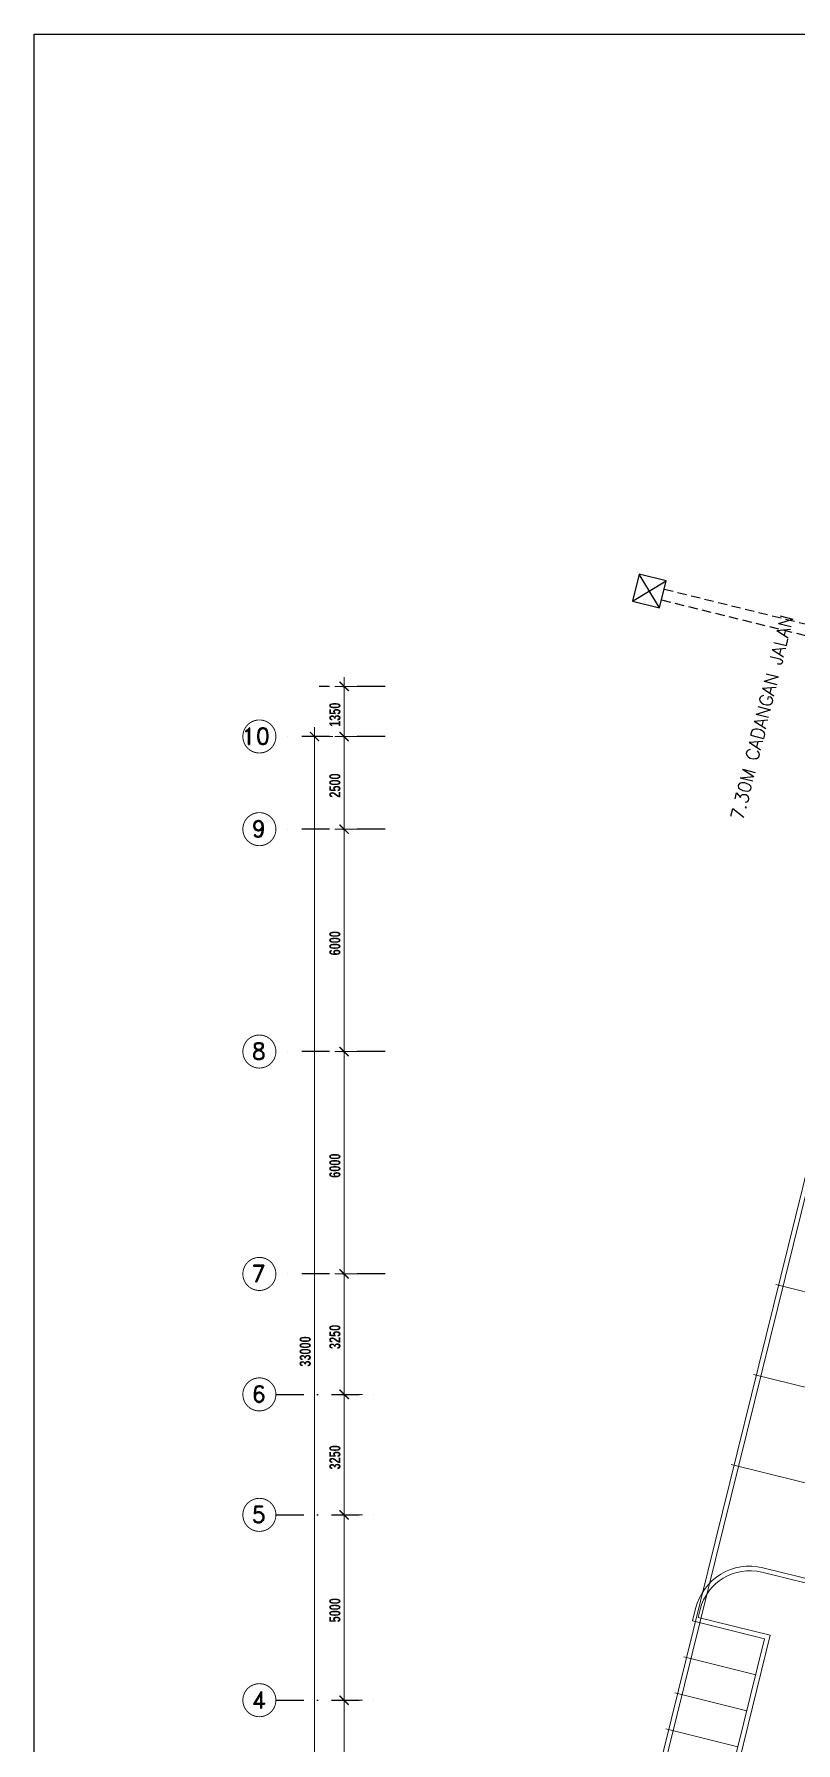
# Model space of a CAD drawing. Header units: inches. Extents: x -86493719 to 430035, y 21644 to 1519532.
# Drawn here: x 17074 to 37615, y 55154 to 101252 of the extents above; entities that cross this region are included whole.
import ezdxf
from ezdxf.enums import TextEntityAlignment as Align

# ---------------------------------------------------------------- set-up
doc = ezdxf.new("R2010")
doc.units = ezdxf.units.IN
doc.header["$MEASUREMENT"] = 0
doc.linetypes.add('DASHDOT', pattern=[1, 0.5, -0.25, 0, -0.25])
doc.linetypes.add('DASHED2', pattern=[0.375, 0.25, -0.125])
for name, color, linetype in [('carpark', 8, 'Continuous'), ('drain', 8, 'Continuous'), ('GRID', 8, 'DASHDOT'), ('GRID-TEXT', 8, 'Continuous'), ('kerb', 8, 'Continuous'), ('manhole', 8, 'Continuous'), ('t.block', 4, 'Continuous')]:
    doc.layers.add(name, color=color, linetype=linetype)
doc.layers.add('dim', color=8, linetype='Continuous', lineweight=20)
doc.layers.add('t3', color=8, linetype='Continuous', lineweight=25)
doc.styles.add('style1', font='romand.shx', dxfattribs={"height": 250})
doc.styles.add('style2', font='sanssb__.ttf', dxfattribs={"height": 1200})
doc.styles.add('VERDANA1000', font='romand.shx', dxfattribs={"height": 1000})

msp = doc.modelspace()

# ---------------------------------------------------------------- linework, layer by layer
at = {"linetype": 'ByBlock', "const_width": 37.5}
for points in [[(25558, 83529), (25308, 83779)], [(24758, 82179), (24508, 82429)], [(25558, 82179), (25308, 82429)], [(25308, 82429), (25558, 82179)], [(25558, 79679), (25308, 79929)], [(25308, 79929), (25558, 79679)], [(25558, 73679), (25308, 73929)], [(25308, 73929), (25558, 73679)], [(25558, 67679), (25308, 67929)], [(25308, 67929), (25558, 67679)], [(25558, 64429), (25308, 64679)], [(25308, 64679), (25558, 64429)], [(25558, 61179), (25308, 61429)], [(25308, 61429), (25558, 61179)], [(25558, 56179), (25308, 56429)], [(25308, 56429), (25558, 56179)]]:
    msp.add_lwpolyline(points, dxfattribs=at)
at = {"layer": 'carpark', "linetype": 'Continuous', "lineweight": 0}
for p, q in [((41927, 66316), (37073, 67516)), ((41327, 63889), (36473, 65089)), ((40728, 61462), (35874, 62662)), ((34591, 57472), (36533, 56992)), ((34351, 56501), (36293, 56021)), ((34111, 55530), (36053, 55050))]:
    msp.add_line(p, q, dxfattribs=at)
at = {"layer": 'dim'}
for p, q in [((25433, 83904), (25433, 82054)), ((25928, 83654), (25183, 83654)), ((24633, 82554), (24633, 49054)), ((25433, 82554), (25433, 79554)), ((25128, 82304), (24383, 82304)), ((25928, 82304), (25183, 82304)), ((25928, 82304), (25183, 82304)), ((25928, 79804), (25183, 79804)), ((25928, 79804), (25183, 79804)), ((25433, 80054), (25433, 73554)), ((25928, 73804), (25183, 73804)), ((25928, 73804), (25183, 73804)), ((25433, 74054), (25433, 67554)), ((25928, 67804), (25183, 67804)), ((25928, 67804), (25183, 67804)), ((25433, 68054), (25433, 64304)), ((25928, 64554), (25183, 64554)), ((25928, 64554), (25183, 64554)), ((25433, 64804), (25433, 61054)), ((25433, 61554), (25433, 56054)), ((25928, 61304), (25183, 61304)), ((25928, 61304), (25183, 61304)), ((25928, 56304), (25183, 56304)), ((25928, 56304), (25183, 56304)), ((25433, 56554), (25433, 49054))]:
    msp.add_line(p, q, dxfattribs=at)
at = {"layer": 'drain', "linetype": 'DASHED2', "ltscale": 1000}
for p, q in [((34062, 86282), (41480, 84450)), ((33990, 85991), (41408, 84158))]:
    msp.add_line(p, q, dxfattribs=at)
at = {"layer": 'GRID', "ltscale": 1500}
for p, q in [((26539, 83654), (24757, 83654)), ((26539, 82304), (23593, 82304)), ((26539, 79804), (23593, 79804)), ((26539, 73804), (23593, 73804)), ((26539, 67804), (23593, 67804)), ((23593, 64554), (26539, 64554)), ((23593, 61304), (26539, 61304)), ((23593, 56304), (26539, 56304))]:
    msp.add_line(p, q, dxfattribs=at)
at = {"layer": 'GRID-TEXT', "const_width": 24.7}
for points in [[(23593, 82304, 1), (22702, 82304, 0.414214), (23147, 81858, 0.414214), (23593, 82304, 1)], [(23593, 79804, 1), (22702, 79804, 0.414214), (23147, 79358, 0.414214), (23593, 79804, 1)], [(23593, 73804, 1), (22702, 73804, 0.414214), (23147, 73358, 0.414214), (23593, 73804, 1)], [(23593, 67804, 1), (22702, 67804, 0.414214), (23147, 67358, 0.414214), (23593, 67804, 1)], [(23593, 64554, 1), (22702, 64554, 0.414214), (23147, 64108, 0.414214), (23593, 64554, 1)], [(23593, 61304, 1), (22702, 61304, 0.414214), (23147, 60858, 0.414214), (23593, 61304, 1)], [(23593, 56304, 1), (22702, 56304, 0.414214), (23147, 55858, 0.414214), (23593, 56304, 1)]]:
    msp.add_lwpolyline(points, format="xyb", dxfattribs=at)
at = {"layer": 'kerb', "linetype": 'Continuous', "lineweight": 0}
for p, q in [((44861, 98724), (31989, 46632)), ((44990, 98724), (32111, 46602)), ((40219, 58884), (36700, 59754)), ((40128, 59035), (36730, 59875)), ((34914, 58779), (34831, 58442)), ((35035, 58749), (34982, 58534)), ((34831, 58442), (36773, 57963)), ((34982, 58534), (36924, 58054)), ((36773, 57963), (33414, 44371)), ((36924, 58054), (33506, 44220))]:
    msp.add_line(p, q, dxfattribs=at)
for radius in [1500, 1375]:
    msp.add_arc((36370, 58419), radius, 76.1203, 166.1203, dxfattribs=at)
at = {"layer": 'manhole'}
for p, q in [((33936, 85773), (33388, 86681)), ((33208, 85953), (34116, 86501))]:
    msp.add_line(p, q, dxfattribs=at)
msp.add_lwpolyline([(34116, 86501), (33388, 86681), (33208, 85953), (33936, 85773)], close=True, dxfattribs=at)
at = {"layer": 't.block', "color": 7, "ltscale": 0.5}
msp.add_lwpolyline([(111929, 23184), (17074, 23184), (17074, 101252), (111929, 101252)], close=True, dxfattribs=at)

# ---------------------------------------------------------------- texts
at = {"layer": 'dim', "style": 'style2', "width": 0.7}
for s, p in [('1350', (25333, 82564)), ('2500', (25333, 80654)), ('6000', (25333, 76399)), ('6000', (25333, 70399)), ('3250', (25333, 65779)), ('33000', (24533, 65304)), ('3250', (25333, 62529)), ('5000', (25333, 58404))]:
    msp.add_text(s, height=300, rotation=90, dxfattribs=at).set_placement(p)
at = {"layer": 'GRID-TEXT', "style": 'style1'}
for s, p in [('10', (22665, 82088)), ('9', (22939, 79588)), ('8', (22939, 73588)), ('7', (22939, 67588)), ('6', (22939, 64338)), ('5', (22939, 61088)), ('4', (22939, 56088))]:
    msp.add_text(s, height=450, dxfattribs=at).set_placement(p)
at = {"layer": 't3', "style": 'VERDANA1000'}
msp.add_text('7.30M CADANGAN JALAN', height=350, rotation=76.1203, dxfattribs=at).set_placement((36701, 82820), align=Align.MIDDLE_CENTER)

doc.saveas('drawing.dxf')
